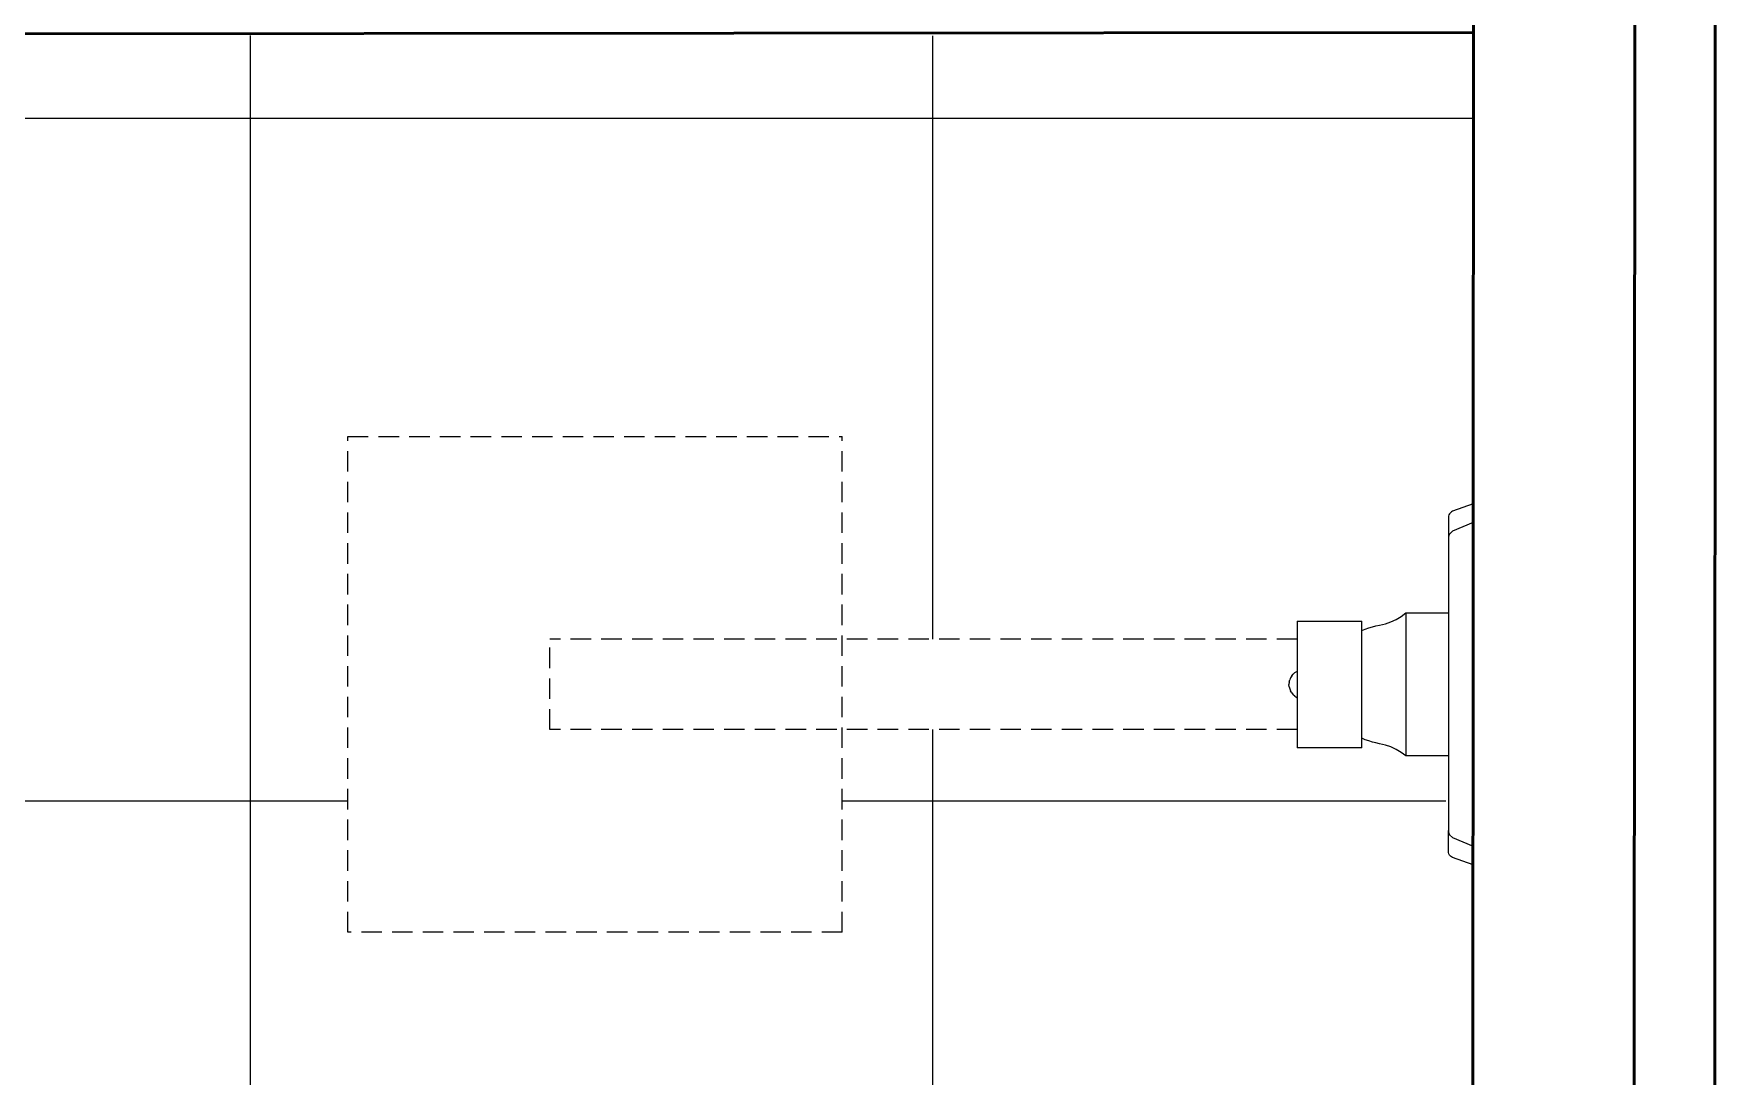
# Model space of a CAD drawing. Header units: centimetres. Extents: x -48696 to 156237, y -5617 to 29024.
# Drawn here: x 88627 to 88731.5, y 13009.5 to 13074.2 of the extents above; entities that cross this region are included whole.
import ezdxf

# ---------------------------------------------------------------- set-up
doc = ezdxf.new("R2010")
doc.units = ezdxf.units.CM
doc.linetypes.add('HIDDEN', pattern=[9.525, 6.35, -3.175])
doc.layers.add('Hachuria - Moveis', color=1, linetype='Continuous')
doc.layers.add('Piso', color=55, linetype='Continuous')
doc.layers.add('Parede Baixa', color=5, linetype='Continuous', lineweight=50)
doc.layers.add('Projeção Janela', color=15, linetype='HIDDEN', lineweight=9)

msp = doc.modelspace()

# ---------------------------------------------------------------- hatches: boundary and pattern name
at = {"layer": 'Piso'}
h = msp.add_hatch(dxfattribs=at)
h.set_pattern_fill('ANSI37', color=256, scale=13.333333, angle=45)
h.set_pattern_definition([(90, (107309.408, -5346.1), (-42.33333, 3e-14), []), (180, (107309.408, -5346.1), (-3e-14, -42.33333), [])])
h.paths.add_polyline_path([(88646.47746, 13049.18537), (88677.15935, 13049.18537), (88677.15935, 13036.61371), (88705.38568, 13036.61371), (88705.38568, 13037.74071), (88709.39549, 13037.74071), (88712.17293, 13038.27889), (88712.13324, 13038.24902), (88714.76466, 13038.24902), (88714.76466, 13044.83785), (88716.30566, 13045.01371), (88716.32905, 13074.01754), (88556.29997, 13074.11083), (88556.25331, 12994.11077), (88716.28257, 12994.23989), (88716.29912, 13022.61405), (88714.86671, 13022.68826), (88714.38355, 13022.99459), (88714.76466, 13029.37839), (88712.13324, 13029.37839), (88709.39549, 13029.88671), (88705.38568, 13029.88671), (88705.38568, 13031.01371), (88677.15935, 13031.01371), (88677.15935, 13018.44204), (88646.47746, 13018.44204)])

# ---------------------------------------------------------------- linework, layer by layer
at = {"layer": 'Hachuria - Moveis'}
for p, q in [((88714.96181, 13044.51431), (88714.89766, 13044.46257)), ((88715.03066, 13044.54907), (88714.96181, 13044.51431)), ((88716.30566, 13045.01371), (88715.03066, 13044.54907)), ((88716.30566, 13022.61371), (88716.30566, 13045.01371)), ((88714.77372, 13044.24503), (88714.76466, 13044.16825)), ((88714.76466, 13044.16825), (88714.76466, 13042.86592)), ((88714.80029, 13044.32318), (88714.77372, 13044.24503)), ((88714.84256, 13044.39738), (88714.80029, 13044.32318)), ((88714.89766, 13044.46257), (88714.84256, 13044.39738)), ((88716.30566, 13043.85444), (88715.03066, 13043.31118)), ((88714.77372, 13042.95569), (88714.76466, 13042.86592)), ((88714.76466, 13042.86592), (88714.76466, 13038.24902)), ((88714.80029, 13043.04707), (88714.77372, 13042.95569)), ((88714.84256, 13043.13382), (88714.80029, 13043.04707)), ((88715.03066, 13043.31118), (88714.84256, 13043.13382)), ((88711.83953, 13038.02795), (88712.13324, 13038.24902)), ((88712.13324, 13038.24902), (88714.76466, 13038.24902)), ((88712.13324, 13038.24902), (88712.13324, 13029.37839)), ((88714.76466, 13038.24902), (88714.76466, 13029.37839)), ((88705.38568, 13037.74071), (88709.39549, 13037.74071)), ((88705.38568, 13037.74071), (88705.38568, 13034.62432)), ((88709.39549, 13037.15515), (88709.39549, 13037.74071)), ((88709.39549, 13037.15515), (88709.61011, 13037.24464)), ((88709.61011, 13037.24464), (88709.82811, 13037.32303)), ((88709.82811, 13037.32303), (88710.04946, 13037.39037)), ((88710.04946, 13037.39037), (88710.27418, 13037.44669)), ((88710.27418, 13037.44669), (88710.50227, 13037.4919)), ((88710.50227, 13037.4919), (88710.86074, 13037.57357)), ((88710.86074, 13037.57357), (88711.203, 13037.69077)), ((88711.203, 13037.69077), (88711.52925, 13037.84223)), ((88711.52925, 13037.84223), (88711.83953, 13038.02795)), ((88709.39549, 13030.47226), (88709.39549, 13037.15515)), ((88704.88554, 13033.95461), (88704.91853, 13034.09205)), ((88704.97262, 13034.22264), (88704.91853, 13034.09205)), ((88705.04647, 13034.34315), (88704.97262, 13034.22264)), ((88705.04647, 13034.34315), (88705.13827, 13034.45063)), ((88705.24575, 13034.54243), (88705.13827, 13034.45063)), ((88705.24575, 13034.54243), (88705.36626, 13034.61628)), ((88705.38568, 13034.62432), (88705.36626, 13034.61628)), ((88705.38568, 13034.62432), (88705.38568, 13033.00309)), ((88704.88554, 13033.95461), (88704.87445, 13033.81371)), ((88704.88554, 13033.6728), (88704.87445, 13033.81371)), ((88704.88554, 13033.6728), (88704.91853, 13033.53536)), ((88704.91853, 13033.53536), (88704.97262, 13033.40478)), ((88705.04647, 13033.28426), (88704.97262, 13033.40478)), ((88705.04647, 13033.28426), (88705.13827, 13033.17678)), ((88705.24575, 13033.08499), (88705.13827, 13033.17678)), ((88705.24575, 13033.08499), (88705.36626, 13033.01113)), ((88705.36626, 13033.01113), (88705.38568, 13033.00309)), ((88705.38568, 13033.00309), (88705.38568, 13029.88671)), ((88709.39549, 13029.88671), (88705.38568, 13029.88671)), ((88709.61011, 13030.38277), (88709.39549, 13030.47226)), ((88709.39549, 13029.88671), (88709.39549, 13030.47226)), ((88709.82811, 13030.30439), (88709.61011, 13030.38277)), ((88710.04946, 13030.23704), (88709.82811, 13030.30439)), ((88710.27418, 13030.18072), (88710.04946, 13030.23704)), ((88710.50227, 13030.13551), (88710.27418, 13030.18072)), ((88710.86069, 13030.05385), (88710.50227, 13030.13551)), ((88711.20281, 13029.93672), (88710.86069, 13030.05385)), ((88711.52907, 13029.78584), (88711.20281, 13029.93672)), ((88711.83949, 13029.59949), (88711.52907, 13029.78584)), ((88712.13324, 13029.37839), (88711.83949, 13029.59949)), ((88714.76466, 13029.37839), (88712.13324, 13029.37839)), ((88714.76466, 13029.37839), (88714.76466, 13024.76149)), ((88714.76466, 13024.76149), (88714.77372, 13024.67172)), ((88714.76466, 13023.45916), (88714.76466, 13024.76149)), ((88714.77372, 13024.67172), (88714.80029, 13024.58035)), ((88714.80029, 13024.58035), (88714.84256, 13024.49359)), ((88714.84256, 13024.49359), (88715.03066, 13024.31623)), ((88715.03066, 13024.31623), (88716.2998, 13023.77547)), ((88714.77372, 13023.38238), (88714.76466, 13023.45916)), ((88714.80029, 13023.30423), (88714.77372, 13023.38238)), ((88714.84256, 13023.23003), (88714.80029, 13023.30423)), ((88714.89766, 13023.16484), (88714.84256, 13023.23003)), ((88714.96181, 13023.1131), (88714.89766, 13023.16484)), ((88715.03066, 13023.07834), (88714.96181, 13023.1131)), ((88716.30566, 13022.61371), (88715.03066, 13023.07834))]:
    msp.add_line(p, q, dxfattribs=at)
at = {"layer": 'Parede Baixa'}
for p, q in [((88716.18329, 12824.01754), (88716.45464, 13289.24434)), ((88725.88911, 12319.63881), (88726.45464, 13289.24143)), ((88730.88911, 12319.63983), (88731.45464, 13289.23997)), ((88556.29997, 13074.11083), (88716.32923, 13074.23995))]:
    msp.add_line(p, q, dxfattribs=at)
at = {"layer": 'Projeção Janela', "linetype": 'HIDDEN', "ltscale": 0.2}
for p, q in [((88646.47746, 13049.18537), (88677.15935, 13049.18537)), ((88646.47746, 13018.44204), (88646.47746, 13049.18537)), ((88677.15935, 13018.44204), (88677.15935, 13049.18537)), ((88659.01841, 13031.01371), (88659.01841, 13036.61371)), ((88705.38568, 13036.61371), (88659.01841, 13036.61371)), ((88705.38568, 13031.01371), (88659.01841, 13031.01371)), ((88677.15935, 13018.44204), (88646.47746, 13018.44204))]:
    msp.add_line(p, q, dxfattribs=at)

doc.saveas('drawing.dxf')
